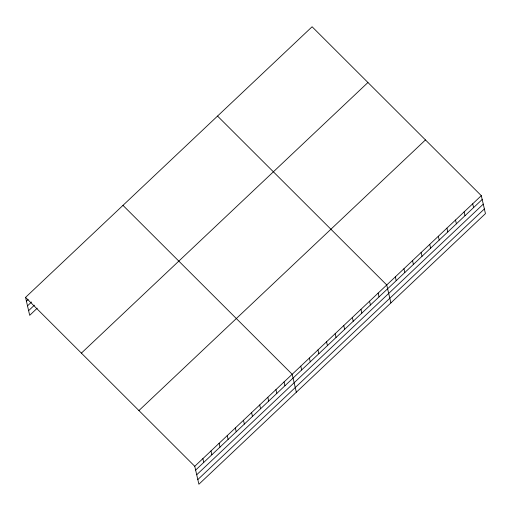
<?xml version="1.0" encoding="UTF-8"?>
<svg xmlns="http://www.w3.org/2000/svg" width="511" height="511" viewBox="0 0 511 511"><rect width="100%" height="100%" fill="white"/><g stroke="black" fill="none" stroke-linecap="round" stroke-linejoin="round"><path stroke-width="0.77" d="M25.55 297.376L312.1 26.764L481.305 195.675L485.45 213.624L198.9 484.236L194.755 466.281L25.55 297.376L29.695 315.325L37.233 308.21M26.425 301.183L28.169 299.542M27.505 305.853L31.567 302.014M28.616 310.662L34.416 305.182M81.39 353.12L367.939 82.507M138.922 410.544L425.465 139.931M194.755 466.281L481.305 195.675M195.636 470.088L482.186 199.475M196.716 474.757L483.259 204.145M197.821 479.567L484.371 208.954M217.539 116.067L386.744 284.972L390.889 302.921M122.979 205.371L292.183 374.276L296.329 392.224M472.707 203.787L473.588 207.594M464.116 211.905L464.991 215.712M455.518 220.024L456.393 223.831M446.921 228.142L447.796 231.949M438.323 236.261L439.205 240.068M429.725 244.379L430.607 248.186M421.128 252.498L422.009 256.305M412.537 260.616L413.412 264.423M403.939 268.735L404.814 272.542M395.342 276.853L396.217 280.66M378.146 293.09L379.028 296.897M369.555 301.209L370.43 305.016M360.958 309.327L361.833 313.134M352.36 317.446L353.235 321.253M343.762 325.564L344.644 329.371M335.165 333.683L336.046 337.484M326.567 341.802L327.449 345.602M317.976 349.92L318.851 353.721M309.379 358.039L310.254 361.839M300.781 366.157L301.656 369.958M284.065 381.941L284.946 385.748M275.946 389.612L276.821 393.413M267.828 397.277L268.703 401.078M259.709 404.948L260.584 408.749M251.591 412.613L252.466 416.414M243.472 420.278L244.347 424.085M235.354 427.95L236.229 431.75M227.235 435.615L228.11 439.415M219.117 443.28L219.992 447.087M210.998 450.951L211.873 454.752M202.88 458.616L203.755 462.417"/></g></svg>
